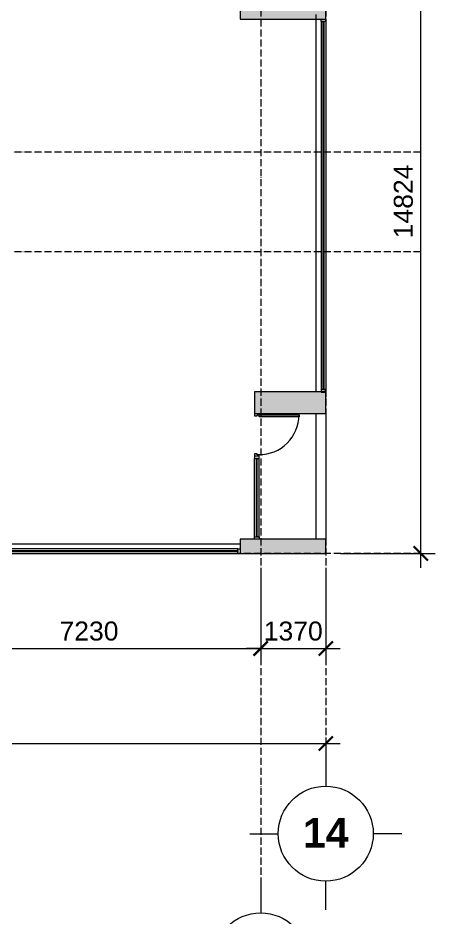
# Model space of a CAD drawing. Header units: millimetres. Extents: x -20215 to 101892, y -17414 to 45470.
# Drawn here: x 34521 to 43301, y -7675 to 11275 of the extents above; entities that cross this region are included whole.
import ezdxf

# ---------------------------------------------------------------- set-up
doc = ezdxf.new("R2010")
doc.units = ezdxf.units.MM
doc.linetypes.add('Grid Line', pattern=[4.2, 3, -0.6, 0, -0.6])
for name, color, linetype, lineweight in [('CUA', 31, 'Continuous', 9), ('DIM', 1, 'Continuous', 5), ('KH', 6, 'Continuous', 5), ('NET-CAT', 3, 'Continuous', 15), ('NET-THAY', 2, 'Continuous', 9), ('TRUC', 225, 'Continuous', 5), ('X-COT HAM$0$LC.HA', 8, 'Continuous', 9)]:
    doc.layers.add(name, color=color, linetype=linetype, lineweight=lineweight)
doc.styles.add('Arial_B', font='arialbd_0.ttf', dxfattribs={"height": 619.047619})
doc.styles.add('TA1', font='arial_0.ttf')
doc.dimstyles.new('D_200_KTx2', dxfattribs={"dimtxt": 400, "dimasz": 300, "dimexe": 300, "dimexo": 300, "dimgap": 160, "dimtad": 1, "dimdec": 0, "dimzin": 9, "dimtxsty": 'TA1', "dimblk": 'ARCHTICK', "dimcen": 1, "dimdle": 300, "dimclrd": 256, "dimclre": 256, "dimclrt": 7, "dimadec": 0, "dimazin": 0, "dimtfac": 1, "dimtdec": 0, "dimtix": 1, "dimtmove": 1, "dimatfit": 3, "dimldrblk": 'ARCHTICK', "dimfxl": 0, "dimtolj": 1, "dimtzin": 0, "dimlwd": -1, "dimlwe": -1, "dimarcsym": 0})

# ---------------------------------------------------------------- blocks, each defined once
blk = doc.blocks.new('ALC1807-ASCENT PLAZA-KET CAU_rvt-1-MẶT BẰNG TẦNG 4')
at = {"layer": 'X-COT HAM$0$LC.HA'}
h = blk.add_hatch(color=256, dxfattribs=at)
h.dxf.hatch_style = 1
h.paths.add_polyline_path([(39201, 11650), (39201, 11250), (41001, 11250), (41001, 11650)])
h = blk.add_hatch(color=256, dxfattribs=at)
h.dxf.hatch_style = 1
h.paths.add_polyline_path([(41001, 2950), (41001, 3400), (39501, 3400), (39501, 2950)])
h = blk.add_hatch(color=256, dxfattribs=at)
h.dxf.hatch_style = 1
h.paths.add_polyline_path([(41001, 0), (41001, 300), (39201, 300), (39201, 0)])
at = {"ltscale": 1000}
for points in [[(39201, 11650), (39201, 11250), (41001, 11250), (41001, 11650)], [(41001, 2950), (41001, 3400), (39501, 3400), (39501, 2950)], [(41001, 0), (41001, 300), (39201, 300), (39201, 0)]]:
    blk.add_lwpolyline(points, close=True, dxfattribs=at)
blk = doc.blocks.new('_ARCHTICK')
at = {"color": 0, "linetype": 'ByBlock', "const_width": 0.15}
blk.add_lwpolyline([(-0.5, -0.5), (0.5, 0.5)], dxfattribs=at)
blk = doc.blocks.new('*D392')
at = {"layer": 'Defpoints', "color": 0, "transparency": 16777216}
for p in [(32401, 0), (39631, 0), (39631, -2000)]:
    blk.add_point(p, dxfattribs=at)
at = {"layer": 'DIM', "transparency": 16777216}
for p, q in [((32401, -300), (32401, -2300)), ((39631, -300), (39631, -2300)), ((32101, -2000), (39931, -2000))]:
    blk.add_line(p, q, dxfattribs=at)
at = {"layer": 'DIM', "transparency": 16777216, "xscale": 300, "yscale": 300, "zscale": 300, "rotation": 180}
blk.add_blockref('_ARCHTICK', (32401, -2000), dxfattribs=at)
at = {"layer": 'DIM', "transparency": 16777216, "xscale": 300, "yscale": 300, "zscale": 300}
blk.add_blockref('_ARCHTICK', (39631, -2000), dxfattribs=at)
at = {"layer": 'DIM', "color": 7, "transparency": 16777216, "insert": (36016, -1636), "char_height": 400, "attachment_point": 5, "style": 'TA1'}
blk.add_mtext('\\A1;7230', dxfattribs=at)
blk = doc.blocks.new('*D393')
at = {"layer": 'Defpoints', "color": 0, "transparency": 16777216}
for p in [(39631, 0), (41001, 0), (41001, -2000)]:
    blk.add_point(p, dxfattribs=at)
at = {"layer": 'DIM', "transparency": 16777216}
for p, q in [((39631, -300), (39631, -2300)), ((41001, -300), (41001, -2300)), ((39631, -2000), (39331, -2000)), ((39631, -2000), (41001, -2000)), ((41001, -2000), (41301, -2000))]:
    blk.add_line(p, q, dxfattribs=at)
at = {"layer": 'DIM', "transparency": 16777216, "xscale": 300, "yscale": 300, "zscale": 300}
blk.add_blockref('_ARCHTICK', (39631, -2000), dxfattribs=at)
at = {"layer": 'DIM', "transparency": 16777216, "xscale": 300, "yscale": 300, "zscale": 300, "rotation": 180}
blk.add_blockref('_ARCHTICK', (41001, -2000), dxfattribs=at)
at = {"layer": 'DIM', "color": 7, "transparency": 16777216, "insert": (40316, -1636), "char_height": 400, "attachment_point": 5, "style": 'TA1'}
blk.add_mtext('\\A1;1370', dxfattribs=at)
blk = doc.blocks.new('*D394')
at = {"layer": 'Defpoints', "color": 0, "transparency": 16777216}
for p in [(-8499, -3576), (41001, -3576), (41001, -4000)]:
    blk.add_point(p, dxfattribs=at)
at = {"layer": 'DIM', "transparency": 16777216}
for p, q in [((-8499, -3876), (-8499, -4300)), ((41001, -3876), (41001, -4300)), ((-8799, -4000), (41301, -4000))]:
    blk.add_line(p, q, dxfattribs=at)
at = {"layer": 'DIM', "transparency": 16777216, "xscale": 300, "yscale": 300, "zscale": 300, "rotation": 180}
blk.add_blockref('_ARCHTICK', (-8499, -4000), dxfattribs=at)
at = {"layer": 'DIM', "transparency": 16777216, "xscale": 300, "yscale": 300, "zscale": 300}
blk.add_blockref('_ARCHTICK', (41001, -4000), dxfattribs=at)
at = {"layer": 'DIM', "color": 7, "transparency": 16777216, "insert": (16251, -3636), "char_height": 400, "attachment_point": 5, "style": 'TA1'}
blk.add_mtext('\\A1;49500', dxfattribs=at)
blk = doc.blocks.new('Grid - FamilyAL-KH TRUC-550400-MẶT BẰNG HẦM 2')
at = {"layer": 'KH'}
for p, q in [((0, 7), (0, 4)), ((-8, -1), (-5, -1)), ((8, -1), (5, -1)), ((0, -9), (0, -6))]:
    blk.add_line(p, q, dxfattribs=at)
blk.add_circle((0, -1), 5, dxfattribs=at)
blk = doc.blocks.new('*D370')
at = {"layer": 'Defpoints', "color": 0, "transparency": 16777216}
for p in [(41010, 14825), (43001, 14825), (41010, 1)]:
    blk.add_point(p, dxfattribs=at)
at = {"layer": 'DIM', "transparency": 16777216}
for p, q in [((43001, -299), (43001, 15125)), ((41310, 14825), (43301, 14825)), ((41310, 1), (43301, 1))]:
    blk.add_line(p, q, dxfattribs=at)
at = {"layer": 'DIM', "transparency": 16777216, "xscale": 300, "yscale": 300, "zscale": 300}
for p, rotation in [((43001, 14825), 90), ((43001, 1), 270)]:
    blk.add_blockref('_ARCHTICK', p, dxfattribs=dict(at, rotation=rotation))
at = {"layer": 'DIM', "color": 7, "transparency": 16777216, "insert": (42636, 7413), "char_height": 400, "attachment_point": 5, "rotation": 90, "style": 'TA1', "bg_fill": 3, "box_fill_scale": 1.1, "bg_fill_color": 256, "bg_fill_true_color": 13158600, "bg_fill_transparency": 0}
blk.add_mtext('\\A1;14824', dxfattribs=at)
blk = doc.blocks.new('*U443')
for p, q in [((7800, 100, 0), (50, 100, 0)), ((7800, 0, 0), (50, 0, 0)), ((7787, 58, 0), (63, 58, 0)), ((7787, 42, 0), (63, 42, 0))]:
    blk.add_line(p, q)
at = {"ltscale": 100}
for p, q in [((50, 61, 0), (50, 39, 0)), ((50, 61, 0), (50, 39, 0)), ((7800, 61, 0), (7800, 39, 0)), ((7800, 61, 0), (7800, 39, 0))]:
    blk.add_line(p, q, dxfattribs=at)
at = {"color": 1, "lineweight": 0, "ltscale": 10}
blk.add_line((57, 50, 0), (7793, 50, 0), dxfattribs=at)
at = {"ltscale": 25, "elevation": 0}
for points in [[(0, 0), (50, 0), (50, 100), (0, 100)], [(2, 2), (48, 2), (48, 98), (2, 98)]]:
    blk.add_lwpolyline(points, close=True, dxfattribs=at)
at = {"elevation": 0}
for points in [[(50, 39), (50, 61), (63, 61, -0.414214), (63, 60), (63, 57, -0.414214), (63, 56, -0.414214), (62, 57), (62, 59, 0.414214), (62, 60), (52, 60, 0.414214), (51, 59), (51, 40, 0.414214), (52, 40), (62, 40, 0.414214), (62, 40), (62, 43, -0.414214), (63, 43, -0.414214), (63, 43), (63, 39, -0.414214), (63, 39), (50, 39)], [(7800, 39), (7800, 61), (7787, 61, 0.414214), (7787, 60), (7787, 57, 0.414214), (7787, 56, 0.414214), (7788, 57), (7788, 59, -0.414214), (7788, 60), (7798, 60, -0.414214), (7799, 59), (7799, 40, -0.414214), (7798, 40), (7788, 40, -0.414214), (7788, 40), (7788, 43, 0.414214), (7787, 43, 0.414214), (7787, 43), (7787, 39, 0.414214), (7787, 39), (7800, 39)]]:
    blk.add_lwpolyline(points, format="xyb", dxfattribs=at)
for points in [[(50, 40), (50, 59)], [(50, 40), (50, 59)], [(7800, 40), (7800, 59)], [(7800, 40), (7800, 59)]]:
    blk.add_lwpolyline(points, dxfattribs=at)
for points in [[(57, 52, 0.110226), (57, 52), (57, 48, 0.110226), (57, 48, 0.547587), (60, 47, -0.371535), (61, 47, 0.207699), (65, 47, -0.626616), (65, 47, -0.088099), (63, 42), (63, 44), (60, 44), (60, 43), (56, 46, -0.26277), (55, 47), (55, 50), (55, 53, -0.26277), (56, 54), (60, 57), (60, 56), (63, 56), (63, 58, -0.088099), (65, 53, -0.626616), (65, 53, 0.207699), (61, 53, -0.371535), (60, 53, 0.547587)], [(7793, 52, -0.110226), (7793, 52), (7793, 48, -0.110226), (7793, 48, -0.547587), (7790, 47, 0.371535), (7789, 47, -0.207699), (7785, 47, 0.626616), (7785, 47, 0.088099), (7787, 42), (7787, 44), (7790, 44), (7790, 43), (7794, 46, 0.26277), (7795, 47), (7795, 50), (7795, 53, 0.26277), (7794, 54), (7790, 57), (7790, 56), (7787, 56), (7787, 58, 0.088099), (7785, 53, 0.626616), (7785, 53, -0.207699), (7789, 53, 0.371535), (7790, 53, -0.547587)]]:
    blk.add_lwpolyline(points, format="xyb", close=True)
for points in [[(57, 47), (57, 52), (7793, 52), (7793, 47)], [(7850, 100), (7850, 0), (7800, 0), (7800, 100)], [(7848, 98), (7848, 2), (7802, 2), (7802, 98)]]:
    blk.add_lwpolyline(points, close=True)
blk = doc.blocks.new('*U444')
for p, q in [((1700, 100, 0), (50, 100, 0)), ((1700, 0, 0), (50, 0, 0)), ((1687, 58, 0), (63, 58, 0)), ((1687, 42, 0), (63, 42, 0))]:
    blk.add_line(p, q)
at = {"ltscale": 100}
for p, q in [((50, 61, 0), (50, 39, 0)), ((50, 61, 0), (50, 39, 0)), ((1700, 61, 0), (1700, 39, 0)), ((1700, 61, 0), (1700, 39, 0))]:
    blk.add_line(p, q, dxfattribs=at)
at = {"color": 1, "lineweight": 0, "ltscale": 10}
blk.add_line((57, 50, 0), (1693, 50, 0), dxfattribs=at)
at = {"ltscale": 25, "elevation": 0}
for points in [[(0, 0), (50, 0), (50, 100), (0, 100)], [(2, 2), (48, 2), (48, 98), (2, 98)]]:
    blk.add_lwpolyline(points, close=True, dxfattribs=at)
at = {"elevation": 0}
for points in [[(50, 39), (50, 61), (63, 61, -0.414214), (63, 60), (63, 57, -0.414214), (63, 56, -0.414214), (62, 57), (62, 59, 0.414214), (62, 60), (52, 60, 0.414214), (51, 59), (51, 40, 0.414214), (52, 40), (62, 40, 0.414214), (62, 40), (62, 43, -0.414214), (63, 43, -0.414214), (63, 43), (63, 39, -0.414214), (63, 39), (50, 39)], [(1700, 39), (1700, 61), (1687, 61, 0.414214), (1687, 60), (1687, 57, 0.414214), (1687, 56, 0.414214), (1688, 57), (1688, 59, -0.414214), (1688, 60), (1698, 60, -0.414214), (1699, 59), (1699, 40, -0.414214), (1698, 40), (1688, 40, -0.414214), (1688, 40), (1688, 43, 0.414214), (1687, 43, 0.414214), (1687, 43), (1687, 39, 0.414214), (1687, 39), (1700, 39)]]:
    blk.add_lwpolyline(points, format="xyb", dxfattribs=at)
for points in [[(50, 40), (50, 59)], [(50, 40), (50, 59)], [(1700, 40), (1700, 59)], [(1700, 40), (1700, 59)]]:
    blk.add_lwpolyline(points, dxfattribs=at)
for points in [[(57, 52, 0.110226), (57, 52), (57, 48, 0.110226), (57, 48, 0.547587), (60, 47, -0.371535), (61, 47, 0.207699), (65, 47, -0.626616), (65, 47, -0.088099), (63, 42), (63, 44), (60, 44), (60, 43), (56, 46, -0.26277), (55, 47), (55, 50), (55, 53, -0.26277), (56, 54), (60, 57), (60, 56), (63, 56), (63, 58, -0.088099), (65, 53, -0.626616), (65, 53, 0.207699), (61, 53, -0.371535), (60, 53, 0.547587)], [(1693, 52, -0.110226), (1693, 52), (1693, 48, -0.110226), (1693, 48, -0.547587), (1690, 47, 0.371535), (1689, 47, -0.207699), (1685, 47, 0.626616), (1685, 47, 0.088099), (1687, 42), (1687, 44), (1690, 44), (1690, 43), (1694, 46, 0.26277), (1695, 47), (1695, 50), (1695, 53, 0.26277), (1694, 54), (1690, 57), (1690, 56), (1687, 56), (1687, 58, 0.088099), (1685, 53, 0.626616), (1685, 53, -0.207699), (1689, 53, 0.371535), (1690, 53, -0.547587)]]:
    blk.add_lwpolyline(points, format="xyb", close=True)
for points in [[(57, 47), (57, 52), (1693, 52), (1693, 47)], [(1750, 100), (1750, 0), (1700, 0), (1700, 100)], [(1748, 98), (1748, 2), (1702, 2), (1702, 98)]]:
    blk.add_lwpolyline(points, close=True)
blk = doc.blocks.new('*U445')
for p, q in [((6550, 100, 0), (50, 100, 0)), ((6550, 0, 0), (50, 0, 0)), ((6537, 58, 0), (63, 58, 0)), ((6537, 42, 0), (63, 42, 0))]:
    blk.add_line(p, q)
at = {"ltscale": 100}
for p, q in [((50, 61, 0), (50, 39, 0)), ((50, 61, 0), (50, 39, 0)), ((6550, 61, 0), (6550, 39, 0)), ((6550, 61, 0), (6550, 39, 0))]:
    blk.add_line(p, q, dxfattribs=at)
at = {"color": 1, "lineweight": 0, "ltscale": 10}
blk.add_line((57, 50, 0), (6543, 50, 0), dxfattribs=at)
at = {"ltscale": 25, "elevation": 0}
for points in [[(0, 0), (50, 0), (50, 100), (0, 100)], [(2, 2), (48, 2), (48, 98), (2, 98)]]:
    blk.add_lwpolyline(points, close=True, dxfattribs=at)
at = {"elevation": 0}
for points in [[(50, 39), (50, 61), (63, 61, -0.414214), (63, 60), (63, 57, -0.414214), (63, 56, -0.414214), (62, 57), (62, 59, 0.414214), (62, 60), (52, 60, 0.414214), (51, 59), (51, 40, 0.414214), (52, 40), (62, 40, 0.414214), (62, 40), (62, 43, -0.414214), (63, 43, -0.414214), (63, 43), (63, 39, -0.414214), (63, 39), (50, 39)], [(6550, 39), (6550, 61), (6537, 61, 0.414214), (6537, 60), (6537, 57, 0.414214), (6537, 56, 0.414214), (6538, 57), (6538, 59, -0.414214), (6538, 60), (6548, 60, -0.414214), (6549, 59), (6549, 40, -0.414214), (6548, 40), (6538, 40, -0.414214), (6538, 40), (6538, 43, 0.414214), (6537, 43, 0.414214), (6537, 43), (6537, 39, 0.414214), (6537, 39), (6550, 39)]]:
    blk.add_lwpolyline(points, format="xyb", dxfattribs=at)
for points in [[(50, 40), (50, 59)], [(50, 40), (50, 59)], [(6550, 40), (6550, 59)], [(6550, 40), (6550, 59)]]:
    blk.add_lwpolyline(points, dxfattribs=at)
for points in [[(57, 52, 0.110226), (57, 52), (57, 48, 0.110226), (57, 48, 0.547587), (60, 47, -0.371535), (61, 47, 0.207699), (65, 47, -0.626616), (65, 47, -0.088099), (63, 42), (63, 44), (60, 44), (60, 43), (56, 46, -0.26277), (55, 47), (55, 50), (55, 53, -0.26277), (56, 54), (60, 57), (60, 56), (63, 56), (63, 58, -0.088099), (65, 53, -0.626616), (65, 53, 0.207699), (61, 53, -0.371535), (60, 53, 0.547587)], [(6543, 52, -0.110226), (6543, 52), (6543, 48, -0.110226), (6543, 48, -0.547587), (6540, 47, 0.371535), (6539, 47, -0.207699), (6535, 47, 0.626616), (6535, 47, 0.088099), (6537, 42), (6537, 44), (6540, 44), (6540, 43), (6544, 46, 0.26277), (6544, 47), (6544, 50), (6544, 53, 0.26277), (6544, 54), (6540, 57), (6540, 56), (6537, 56), (6537, 58, 0.088099), (6535, 53, 0.626616), (6535, 53, -0.207699), (6539, 53, 0.371535), (6540, 53, -0.547587)]]:
    blk.add_lwpolyline(points, format="xyb", close=True)
for points in [[(57, 47), (57, 52), (6543, 52), (6543, 47)], [(6600, 100), (6600, 0), (6550, 0), (6550, 100)], [(6598, 98), (6598, 2), (6552, 2), (6552, 98)]]:
    blk.add_lwpolyline(points, close=True)
blk = doc.blocks.new('CUA PHONG NGU - Type 1-1365721-MẶT BẰNG TẦNG 4')
at = {"layer": 'CUA'}
for p, q in [((-318, 890), (-278, 890)), ((-318, 52), (-318, 890)), ((-278, 890), (-278, 52)), ((-278, 52), (-318, 52))]:
    blk.add_line(p, q, dxfattribs=at)
at = {"layer": 'CUA', "lineweight": 5}
for p, q in [((-319, 52), (-349, 52)), ((-319, 11), (-319, 52)), ((-299, 11), (-319, 11)), ((-299, -48), (-299, 11)), ((521, 11), (501, 11)), ((501, 11), (501, -48)), ((551, 52), (521, 52)), ((521, 52), (521, 11)), ((-349, -48), (-299, -48)), ((501, -48), (551, -48))]:
    blk.add_line(p, q, dxfattribs=at)
blk.add_arc((-318, 52), 838, 359.5, 90, dxfattribs=at)

msp = doc.modelspace()

# ---------------------------------------------------------------- linework, layer by layer
at = {"layer": 'NET-THAY'}
for p, q in [((40800.5, 3399.9), (40800.5, 11349.9)), ((41000.5, 11249.9), (41000.5, 3299.9)), ((40800.5, 299.9), (40800.5, 2949.9)), ((41000.5, 2949.9), (41000.5, 299.9)), ((32600.7, 200), (39200.5, 200)), ((39200.5, 0), (32600.7, 0))]:
    msp.add_line(p, q, dxfattribs=at)
at = {"layer": 'NET-THAY', "color": 7}
msp.add_line((32600.7, -0.1), (39200.5, -0.1), dxfattribs=at)
at = {"layer": 'TRUC', "linetype": 'Grid Line', "ltscale": 50}
for p, q in [((39630.5, 43599.9), (39630.5, -7167.6)), ((41000.5, 43599.9), (41000.5, -4500.1)), ((43000.5, 8449.9), (-14407, 8449.9)), ((43000.5, 6349.9), (-12092.4, 6349.9)), ((43000.5, -0.1), (-12092.4, -0.1))]:
    msp.add_line(p, q, dxfattribs=at)

# ---------------------------------------------------------------- block references
at = {"lineweight": 5, "xscale": 199.9999999999999, "yscale": 199.9999999999999, "zscale": 199.9999999999999, "rotation": 180}
for p in [(41000.5, -6100.1), (39630.5, -8767.6)]:
    msp.add_blockref('Grid - FamilyAL-KH TRUC-550400-MẶT BẰNG HẦM 2', p, dxfattribs=at)
at = {"layer": 'CUA'}
for name, p, rotation in [('CUA PHONG NGU - Type 1-1365721-MẶT BẰNG TẦNG 4', (39548.3, 2601.4), 269.9999999999999), ('*U444', (39500.5, 2049.9), 270)]:
    msp.add_blockref(name, p, dxfattribs=dict(at, rotation=rotation))
msp.add_blockref('*U445', (32600.7, -0.1), dxfattribs=at)
at = {"layer": 'NET-CAT', "lineweight": 5}
msp.add_blockref('ALC1807-ASCENT PLAZA-KET CAU_rvt-1-MẶT BẰNG TẦNG 4', (0, 0), dxfattribs=at)

# ---------------------------------------------------------------- texts
at = {"layer": 'KH', "insert": (41000.8, -5572.2), "char_height": 619.05, "width": 1116.488, "attachment_point": 2, "line_spacing_factor": 0.941778, "style": 'Arial_B'}
msp.add_mtext('14', dxfattribs=at)

# ---------------------------------------------------------------- dimensions: what is measured, and where the dimension line sits
at = {"layer": 'DIM'}
for base, p1, p2, picture, middle in [((39630.5, -2000.1), (32400.5, -0.1), (39630.5, -0.1), '*D392', (36015.5, -1635.7)), ((41000.5, -2000.1), (39630.5, -0.1), (41000.5, -0.1), '*D393', (40315.5, -1635.7)), ((41000.5, -4000.1), (-8499.5, -3575.8), (41000.5, -3575.8), '*D394', (16250.5, -3635.8))]:
    dim = msp.add_linear_dim(base=base, p1=p1, p2=p2, dimstyle='D_200_KTx2', dxfattribs=at)
    dim.commit()
    dim.dimension.update_dxf_attribs({"geometry": picture, "text_midpoint": middle})

# ---------------------------------------------------------------- next in the draw order: dimensions: what is measured, and where the dimension line sits
dim = msp.add_linear_dim(base=(43000.5, 14824.9), p1=(41010.5, 1.1), p2=(41010.5, 14824.9), angle=90, dimstyle='D_200_KTx2', override={"dimtfill": 1, "dimarcsym": 2}, dxfattribs=at)
dim.commit()
dim.dimension.update_dxf_attribs({"geometry": '*D370', "text_midpoint": (42636.3, 7413)})

# ---------------------------------------------------------------- next in the draw order: block references
at = {"layer": 'CUA', "rotation": 90}
msp.add_blockref('*U443', (41000.5, 3399.9), dxfattribs=at)

doc.saveas('drawing.dxf')
